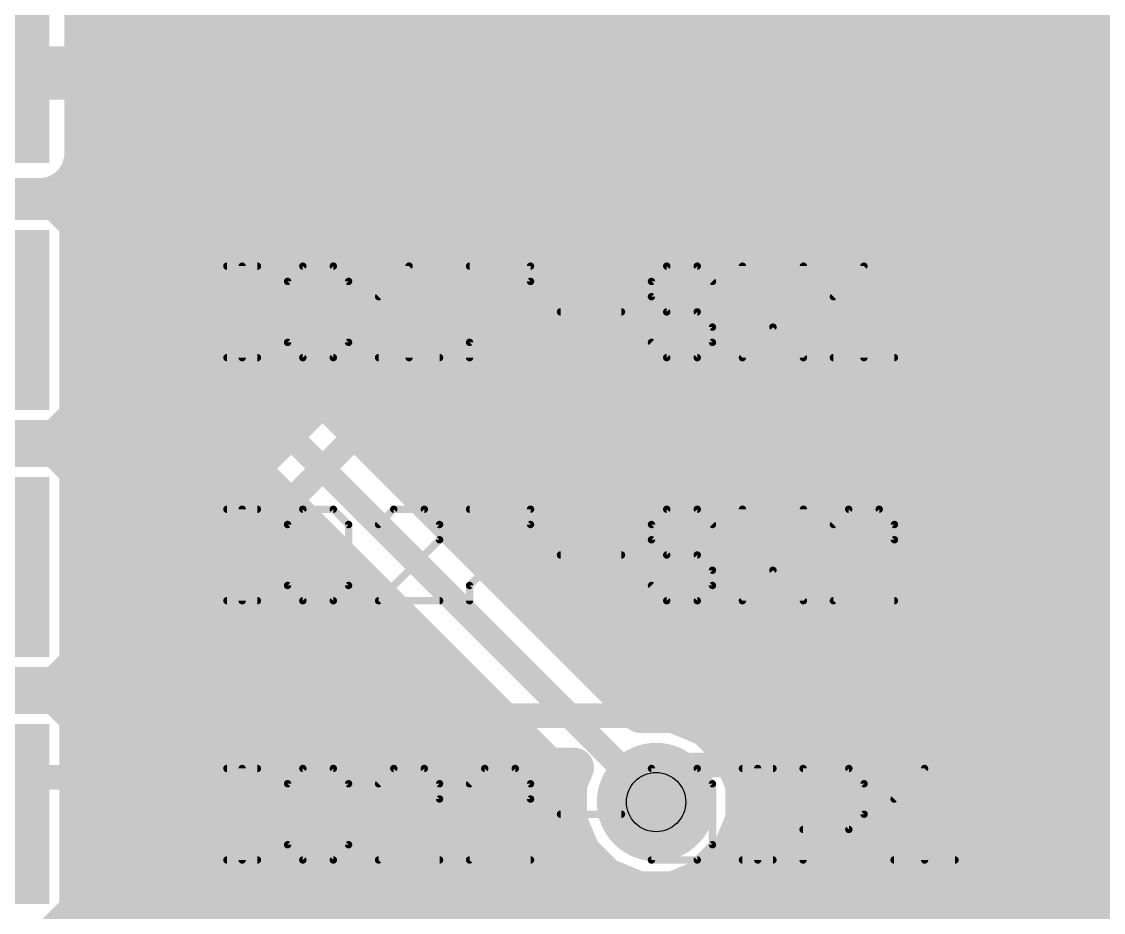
# Model space of a CAD drawing. Extents: x 0 to 10.8, y 0 to 6.1.
# Drawn here: x 4.4181 to 4.8561, y 2.6354 to 2.996 of the extents above; entities that cross this region are included whole.
import ezdxf

# ---------------------------------------------------------------- set-up
doc = ezdxf.new("R2010")
doc.units = 0
for name, color, linetype in [('1', 22, 'CONTINUOUS'), ('116', 253, 'CONTINUOUS'), ('16', 175, 'CONTINUOUS'), ('17', 82, 'CONTINUOUS'), ('18', 82, 'CONTINUOUS'), ('25', 253, 'CONTINUOUS'), ('29', 253, 'CONTINUOUS'), ('30', 253, 'CONTINUOUS'), ('44', 253, 'CONTINUOUS')]:
    doc.layers.add(name, color=color, linetype=linetype)

# ---------------------------------------------------------------- blocks, each defined once
blk = doc.blocks.new('SQUAREP')
blk.add_solid([(-0.5, -0.5), (0.5, -0.5), (-0.5, 0.5), (0.5, 0.5)])
blk = doc.blocks.new('ROUNDV')
at = {"const_width": 0.5}
blk.add_lwpolyline([(0, -0.25, 1), (0, 0.25, 1), (0, -0.25)], format="xyb", dxfattribs=at)

msp = doc.modelspace()

# ---------------------------------------------------------------- linework, layer by layer
at = {"layer": '1'}
for points, const_width in [([(4.44339, 2.978024), (4.44339, 3.010047)], 0.016), ([(4.44339, 2.992), (5.229, 2.992)], 0.016), ([(4.395764, 2.978024), (4.44339, 2.978024)], 0.016), ([(4.395764, 2.976), (5.229, 2.976)], 0.016), ([(4.44339, 2.972362), (4.395764, 2.972362)], 0.016), ([(4.44339, 2.941303), (4.44339, 2.972362)], 0.016), ([(4.44339, 2.96), (5.229, 2.96)], 0.016), ([(4.44339, 2.944), (5.229, 2.944)], 0.016), ([(4.450996, 2.933697), (4.44339, 2.941303)], 0.016), ([(4.668693, 2.715996), (4.450996, 2.933697)], 0.016), ([(4.456693, 2.928), (5.229, 2.928)], 0.016), ([(4.43, 2.925), (4.355, 2.925)], 0.01), ([(4.675, 2.68), (4.43, 2.925)], 0.01), ([(4.472693, 2.912), (5.229, 2.912)], 0.016), ([(4.488693, 2.896), (5.229, 2.896)], 0.016), ([(4.44139, 2.836087), (4.44139, 2.883913)], 0.016), ([(4.44139, 2.883913), (4.639, 2.686303)], 0.016), ([(4.44139, 2.88), (4.445303, 2.88)], 0.016), ([(4.504693, 2.88), (5.229, 2.88)], 0.016), ([(4.44139, 2.864), (4.461303, 2.864)], 0.016), ([(4.520693, 2.864), (5.229, 2.864)], 0.016), ([(4.44139, 2.848), (4.477303, 2.848)], 0.016), ([(4.536693, 2.848), (5.229, 2.848)], 0.016), ([(4.43202, 2.826717), (4.44139, 2.836087)], 0.016), ([(4.437303, 2.832), (4.493303, 2.832)], 0.016), ([(4.552693, 2.832), (5.229, 2.832)], 0.016), ([(4.353803, 2.826717), (4.43202, 2.826717)], 0.016), ([(4.43202, 2.823673), (4.353803, 2.823673)], 0.016), ([(4.44139, 2.814303), (4.43202, 2.823673)], 0.016), ([(4.439693, 2.816), (4.509303, 2.816)], 0.016), ([(4.44139, 2.736087), (4.44139, 2.814303)], 0.016), ([(4.568693, 2.816), (5.229, 2.816)], 0.016), ([(4.44139, 2.8), (4.525303, 2.8)], 0.016), ([(4.584693, 2.8), (5.229, 2.8)], 0.016), ([(4.44139, 2.784), (4.541303, 2.784)], 0.016), ([(4.600693, 2.784), (5.229, 2.784)], 0.016), ([(4.44139, 2.768), (4.557303, 2.768)], 0.016), ([(4.616693, 2.768), (5.229, 2.768)], 0.016), ([(4.44139, 2.752), (4.573303, 2.752)], 0.016), ([(4.632693, 2.752), (5.229, 2.752)], 0.016), ([(4.43202, 2.726717), (4.44139, 2.736087)], 0.016), ([(4.441303, 2.736), (4.589303, 2.736)], 0.016), ([(4.648693, 2.736), (5.229, 2.736)], 0.016), ([(4.353803, 2.726717), (4.43202, 2.726717)], 0.016), ([(4.43202, 2.723673), (4.353803, 2.723673)], 0.016), ([(4.44139, 2.714303), (4.43202, 2.723673)], 0.016), ([(4.435693, 2.72), (4.605303, 2.72)], 0.016), ([(4.664693, 2.72), (5.229, 2.72)], 0.016), ([(4.682161, 2.715996), (4.668693, 2.715996)], 0.016), ([(4.69539, 2.710516), (4.682161, 2.715996)], 0.016), ([(4.44139, 2.636087), (4.44139, 2.714303)], 0.016), ([(4.705516, 2.70039), (4.69539, 2.710516)], 0.016), ([(4.44139, 2.704), (4.621303, 2.704)], 0.016), ([(4.701906, 2.704), (5.214303, 2.704)], 0.016), ([(4.710996, 2.687161), (4.705516, 2.70039)], 0.016), ([(4.44139, 2.688), (4.637303, 2.688)], 0.016), ([(4.639, 2.686303), (4.639, 2.672835)], 0.016), ([(4.71065, 2.688), (5.198303, 2.688)], 0.016), ([(4.710996, 2.672835), (4.710996, 2.687161)], 0.016), ([(4.639, 2.672835), (4.64448, 2.659606)], 0.016), ([(4.705516, 2.659606), (4.710996, 2.672835)], 0.016), ([(4.44139, 2.672), (4.639343, 2.672)], 0.016), ([(4.71065, 2.672), (5.182303, 2.672)], 0.016), ([(4.64448, 2.659606), (4.654606, 2.64948)], 0.016), ([(4.69539, 2.64948), (4.705516, 2.659606)], 0.016), ([(4.44139, 2.656), (4.648087, 2.656)], 0.016), ([(4.701909, 2.656), (5.166303, 2.656)], 0.016), ([(4.654606, 2.64948), (4.667835, 2.644)], 0.016), ([(4.682161, 2.644), (4.69539, 2.64948)], 0.016), ([(4.667835, 2.644), (4.682161, 2.644)], 0.016), ([(4.44139, 2.64), (5.150303, 2.64)], 0.016), ([(4.43202, 2.626717), (4.44139, 2.636087)], 0.016)]:
    msp.add_lwpolyline(points, dxfattribs=dict(at, const_width=const_width))
for points, const_width in [([(4.44339, 2.996, 1), (4.44339, 2.988)], 0.008), ([(4.44339, 2.974024, 1), (4.44339, 2.982024)], 0.008), ([(4.43939, 2.978024, 1), (4.44739, 2.978024)], 0.008), ([(4.44739, 2.972362, 1), (4.43939, 2.972362)], 0.008), ([(4.44339, 2.968362, 1), (4.44339, 2.976362)], 0.008), ([(4.44339, 2.964, 1), (4.44339, 2.956)], 0.008), ([(4.44339, 2.948, 1), (4.44339, 2.94)], 0.008), ([(4.446218, 2.944132, 1), (4.440561, 2.938475)], 0.008), ([(4.43939, 2.941303, 1), (4.44739, 2.941303)], 0.008), ([(4.453825, 2.936525, 1), (4.448168, 2.930868)], 0.008), ([(4.448168, 2.930868, 1), (4.453824, 2.936525)], 0.008), ([(4.456693, 2.932, 1), (4.456693, 2.924)], 0.008), ([(4.431768, 2.926768, 1), (4.428232, 2.923232)], 0.005), ([(4.43, 2.9225, 1), (4.43, 2.9275)], 0.005), ([(4.472693, 2.916, 1), (4.472693, 2.908)], 0.008), ([(4.488693, 2.9, 1), (4.488693, 2.892)], 0.008), ([(4.444218, 2.886742, 1), (4.438561, 2.881085)], 0.008), ([(4.44539, 2.883913, 1), (4.43739, 2.883913)], 0.008), ([(4.44139, 2.884, 1), (4.44139, 2.876)], 0.008), ([(4.445303, 2.876, 1), (4.445303, 2.884)], 0.008), ([(4.504693, 2.884, 1), (4.504693, 2.876)], 0.008), ([(4.44139, 2.868, 1), (4.44139, 2.86)], 0.008), ([(4.461303, 2.86, 1), (4.461303, 2.868)], 0.008), ([(4.520693, 2.868, 1), (4.520693, 2.86)], 0.008), ([(4.44139, 2.852, 1), (4.44139, 2.844)], 0.008), ([(4.477303, 2.844, 1), (4.477303, 2.852)], 0.008), ([(4.536693, 2.852, 1), (4.536693, 2.844)], 0.008), ([(4.444218, 2.833258, 1), (4.438561, 2.838915)], 0.008), ([(4.437303, 2.836, 1), (4.437303, 2.828)], 0.008), ([(4.43739, 2.836087, 1), (4.44539, 2.836087)], 0.008), ([(4.493303, 2.828, 1), (4.493303, 2.836)], 0.008), ([(4.552693, 2.836, 1), (4.552693, 2.828)], 0.008), ([(4.429191, 2.829545, 1), (4.434848, 2.823888)], 0.008), ([(4.43202, 2.822717, 1), (4.43202, 2.830717)], 0.008), ([(4.434848, 2.826502, 1), (4.429191, 2.820845)], 0.008), ([(4.43202, 2.819673, 1), (4.43202, 2.827673)], 0.008), ([(4.439693, 2.82, 1), (4.439693, 2.812)], 0.008), ([(4.44539, 2.814303, 1), (4.43739, 2.814303)], 0.008), ([(4.438561, 2.811475, 1), (4.444218, 2.817132)], 0.008), ([(4.509303, 2.812, 1), (4.509303, 2.82)], 0.008), ([(4.568693, 2.82, 1), (4.568693, 2.812)], 0.008), ([(4.44139, 2.804, 1), (4.44139, 2.796)], 0.008), ([(4.525303, 2.796, 1), (4.525303, 2.804)], 0.008), ([(4.584693, 2.804, 1), (4.584693, 2.796)], 0.008), ([(4.44139, 2.788, 1), (4.44139, 2.78)], 0.008), ([(4.541303, 2.78, 1), (4.541303, 2.788)], 0.008), ([(4.600693, 2.788, 1), (4.600693, 2.78)], 0.008), ([(4.44139, 2.772, 1), (4.44139, 2.764)], 0.008), ([(4.557303, 2.764, 1), (4.557303, 2.772)], 0.008), ([(4.616693, 2.772, 1), (4.616693, 2.764)], 0.008), ([(4.44139, 2.756, 1), (4.44139, 2.748)], 0.008), ([(4.573303, 2.748, 1), (4.573303, 2.756)], 0.008), ([(4.632693, 2.756, 1), (4.632693, 2.748)], 0.008), ([(4.441303, 2.74, 1), (4.441303, 2.732)], 0.008), ([(4.444218, 2.733258, 1), (4.438561, 2.738915)], 0.008), ([(4.589303, 2.732, 1), (4.589303, 2.74)], 0.008), ([(4.648693, 2.74, 1), (4.648693, 2.732)], 0.008), ([(4.43739, 2.736087, 1), (4.44539, 2.736087)], 0.008), ([(4.429191, 2.729545, 1), (4.434848, 2.723888)], 0.008), ([(4.43202, 2.722717, 1), (4.43202, 2.730717)], 0.008), ([(4.434848, 2.726502, 1), (4.429191, 2.720845)], 0.008), ([(4.43202, 2.719673, 1), (4.43202, 2.727673)], 0.008), ([(4.435693, 2.724, 1), (4.435693, 2.716)], 0.008), ([(4.605303, 2.716, 1), (4.605303, 2.724)], 0.008), ([(4.664693, 2.724, 1), (4.664693, 2.716)], 0.008), ([(4.668693, 2.719996, 1), (4.668693, 2.711996)], 0.008), ([(4.683692, 2.719691, 1), (4.68063, 2.712301)], 0.008), ([(4.682161, 2.711996, 1), (4.682161, 2.719996)], 0.008), ([(4.44539, 2.714303, 1), (4.43739, 2.714303)], 0.008), ([(4.438561, 2.711475, 1), (4.444218, 2.717132)], 0.008), ([(4.665864, 2.713168, 1), (4.671521, 2.718824)], 0.008), ([(4.698218, 2.713344, 1), (4.692561, 2.707687)], 0.008), ([(4.693859, 2.70682, 1), (4.696921, 2.714211)], 0.008), ([(4.44139, 2.708, 1), (4.44139, 2.7)], 0.008), ([(4.621303, 2.7, 1), (4.621303, 2.708)], 0.008), ([(4.701906, 2.708, 1), (4.701906, 2.7)], 0.008), ([(4.709211, 2.701921, 1), (4.70182, 2.698859)], 0.008), ([(4.702687, 2.697561, 1), (4.708344, 2.703218)], 0.008), ([(4.44139, 2.692, 1), (4.44139, 2.684)], 0.008), ([(4.643, 2.686303, 1), (4.635, 2.686303)], 0.008), ([(4.637303, 2.684, 1), (4.637303, 2.692)], 0.008), ([(4.71065, 2.692, 1), (4.71065, 2.684)], 0.008), ([(4.714996, 2.687161, 1), (4.706996, 2.687161)], 0.008), ([(4.636172, 2.683475, 1), (4.641828, 2.689132)], 0.008), ([(4.707301, 2.68563, 1), (4.714691, 2.688692)], 0.008), ([(4.642695, 2.674366, 1), (4.635305, 2.671304)], 0.008), ([(4.673232, 2.678232, 1), (4.676768, 2.681768)], 0.005), ([(4.714691, 2.671304, 1), (4.707301, 2.674366)], 0.008), ([(4.44139, 2.676, 1), (4.44139, 2.668)], 0.008), ([(4.635, 2.672835, 1), (4.643, 2.672835)], 0.008), ([(4.639343, 2.668, 1), (4.639343, 2.676)], 0.008), ([(4.71065, 2.676, 1), (4.71065, 2.668)], 0.008), ([(4.706996, 2.672835, 1), (4.714996, 2.672835)], 0.008), ([(4.647309, 2.662435, 1), (4.641652, 2.656778)], 0.008), ([(4.708344, 2.656778, 1), (4.702687, 2.662435)], 0.008), ([(4.44139, 2.66, 1), (4.44139, 2.652)], 0.008), ([(4.640785, 2.658075, 1), (4.648176, 2.661137)], 0.008), ([(4.648087, 2.652, 1), (4.648087, 2.66)], 0.008), ([(4.701909, 2.66, 1), (4.701909, 2.652)], 0.008), ([(4.70182, 2.661137, 1), (4.709211, 2.658075)], 0.008), ([(4.656137, 2.653176, 1), (4.653075, 2.645785)], 0.008), ([(4.651778, 2.646652, 1), (4.657435, 2.652309)], 0.008), ([(4.692561, 2.652309, 1), (4.698218, 2.646652)], 0.008), ([(4.696921, 2.645785, 1), (4.693859, 2.653176)], 0.008), ([(4.667835, 2.648, 1), (4.667835, 2.64)], 0.008), ([(4.666304, 2.640305, 1), (4.669366, 2.647695)], 0.008), ([(4.68063, 2.647695, 1), (4.683692, 2.640305)], 0.008), ([(4.682161, 2.64, 1), (4.682161, 2.648)], 0.008), ([(4.44139, 2.644, 1), (4.44139, 2.636)], 0.008), ([(4.444218, 2.633258, 1), (4.438561, 2.638915)], 0.008), ([(4.43739, 2.636087, 1), (4.44539, 2.636087)], 0.008)]:
    msp.add_lwpolyline(points, format="xyb", dxfattribs=dict(at, const_width=const_width))
at = {"layer": '116', "const_width": 0.008071}
msp.add_lwpolyline([(4.675, 2.670079, 1), (4.675, 2.689921, 1), (4.675, 2.670079)], format="xyb", dxfattribs=at)
at = {"layer": '16'}
for points, const_width in [([(4.44339, 2.978024), (4.44339, 2.984)], 0.016), ([(4.44339, 2.984), (4.458697, 2.984)], 0.016), ([(4.679307, 2.984), (4.456299, 2.760996)], 0.016), ([(4.458697, 2.984), (4.679307, 2.984)], 0.016), ([(4.71, 2.985), (4.465, 2.74)], 0.01), ([(5.145, 2.985), (4.71, 2.985)], 0.01), ([(4.395764, 2.978024), (4.44339, 2.978024)], 0.016), ([(4.395764, 2.976), (4.671307, 2.976)], 0.016), ([(4.44339, 2.972362), (4.395764, 2.972362)], 0.016), ([(4.44339, 2.940343), (4.44339, 2.972362)], 0.016), ([(4.44339, 2.96), (4.655307, 2.96)], 0.016), ([(4.44339, 2.944), (4.639307, 2.944)], 0.016), ([(4.442161, 2.935768), (4.44339, 2.940343)], 0.016), ([(4.439795, 2.931661), (4.442161, 2.935768)], 0.016), ([(4.436445, 2.928311), (4.439795, 2.931661)], 0.016), ([(4.432339, 2.925945), (4.436445, 2.928311)], 0.016), ([(4.435902, 2.928), (4.623307, 2.928)], 0.016), ([(4.43202, 2.923673), (4.36102, 2.923673)], 0.016), ([(4.39574, 2.924717), (4.427764, 2.924717)], 0.016), ([(4.427764, 2.924717), (4.432339, 2.925945)], 0.016), ([(4.44139, 2.914303), (4.43202, 2.923673)], 0.016), ([(4.44139, 2.836087), (4.44139, 2.914303)], 0.016), ([(4.44139, 2.912), (4.607307, 2.912)], 0.016), ([(4.44139, 2.896), (4.591307, 2.896)], 0.016), ([(4.44139, 2.88), (4.575307, 2.88)], 0.016), ([(4.44139, 2.864), (4.559307, 2.864)], 0.016), ([(4.44139, 2.848), (4.543307, 2.848)], 0.016), ([(4.43202, 2.826717), (4.44139, 2.836087)], 0.016), ([(4.437303, 2.832), (4.527307, 2.832)], 0.016), ([(4.353803, 2.826717), (4.43202, 2.826717)], 0.016), ([(4.43202, 2.823673), (4.353803, 2.823673)], 0.016), ([(4.44139, 2.814303), (4.43202, 2.823673)], 0.016), ([(4.439693, 2.816), (4.511307, 2.816)], 0.016), ([(4.44139, 2.736087), (4.44139, 2.814303)], 0.016), ([(4.44139, 2.8), (4.495307, 2.8)], 0.016), ([(4.44139, 2.784), (4.479307, 2.784)], 0.016), ([(4.44139, 2.768), (4.463307, 2.768)], 0.016), ([(4.456299, 2.760996), (4.444, 2.748697)], 0.016), ([(4.44139, 2.752), (4.447303, 2.752)], 0.016), ([(4.444, 2.748697), (4.444, 2.710996)], 0.016), ([(4.43202, 2.726717), (4.44139, 2.736087)], 0.016), ([(4.441303, 2.736), (4.444, 2.736)], 0.016), ([(4.465, 2.74), (4.465, 2.69)], 0.01), ([(4.361413, 2.726717), (4.43202, 2.726717)], 0.016), ([(4.43202, 2.723673), (4.358366, 2.723673)], 0.016), ([(4.44139, 2.714303), (4.43202, 2.723673)], 0.016), ([(4.435693, 2.72), (4.444, 2.72)], 0.016), ([(4.52, 2.715), (4.43, 2.625)], 0.01), ([(4.44139, 2.710996), (4.44139, 2.714303)], 0.016), ([(7.435, 2.715), (4.52, 2.715)], 0.01), ([(4.444, 2.710996), (4.44139, 2.710996)], 0.016), ([(4.450996, 2.616299), (4.528697, 2.694)], 0.016), ([(4.528697, 2.694), (4.641835, 2.694)], 0.016), ([(4.641835, 2.694), (4.639, 2.687161)], 0.016), ([(4.69, 2.695), (4.675, 2.68)], 0.01), ([(7.425, 2.695), (4.69, 2.695)], 0.01), ([(4.465, 2.69), (4.405, 2.69)], 0.01), ([(4.522697, 2.688), (4.63935, 2.688)], 0.016), ([(4.639, 2.687161), (4.639, 2.672835)], 0.016), ([(4.639, 2.672835), (4.64448, 2.659606)], 0.016), ([(4.705516, 2.659606), (4.710996, 2.672835)], 0.016), ([(4.710996, 2.672835), (4.710996, 2.674)], 0.016), ([(4.710996, 2.674), (7.416299, 2.674)], 0.016), ([(4.506697, 2.672), (4.639343, 2.672)], 0.016), ([(4.71065, 2.672), (7.418299, 2.672)], 0.016), ([(4.64448, 2.659606), (4.654606, 2.64948)], 0.016), ([(4.69539, 2.64948), (4.705516, 2.659606)], 0.016), ([(4.490697, 2.656), (4.648087, 2.656)], 0.016), ([(4.701909, 2.656), (7.434299, 2.656)], 0.016), ([(4.654606, 2.64948), (4.667835, 2.644)], 0.016), ([(4.682161, 2.644), (4.69539, 2.64948)], 0.016), ([(4.667835, 2.644), (4.682161, 2.644)], 0.016), ([(4.474697, 2.64), (7.450299, 2.64)], 0.016)]:
    msp.add_lwpolyline(points, dxfattribs=dict(at, const_width=const_width))
for points, const_width in [([(4.44739, 2.984, 1), (4.43939, 2.984)], 0.008), ([(4.44339, 2.988, 1), (4.44339, 2.98)], 0.008), ([(4.458697, 2.988, 1), (4.458697, 2.98)], 0.008), ([(4.458697, 2.98, 1), (4.458697, 2.988)], 0.008), ([(4.682135, 2.981172, 1), (4.676479, 2.986828)], 0.008), ([(4.679307, 2.98, 1), (4.679307, 2.988)], 0.008), ([(4.71, 2.9875, 1), (4.71, 2.9825)], 0.005), ([(4.711768, 2.983232, 1), (4.708232, 2.986768)], 0.005), ([(4.44339, 2.974024, 1), (4.44339, 2.982024)], 0.008), ([(4.671307, 2.972, 1), (4.671307, 2.98)], 0.008), ([(4.43939, 2.978024, 1), (4.44739, 2.978024)], 0.008), ([(4.44739, 2.972362, 1), (4.43939, 2.972362)], 0.008), ([(4.44339, 2.968362, 1), (4.44339, 2.976362)], 0.008), ([(4.44339, 2.964, 1), (4.44339, 2.956)], 0.008), ([(4.655307, 2.956, 1), (4.655307, 2.964)], 0.008), ([(4.44339, 2.948, 1), (4.44339, 2.94)], 0.008), ([(4.639307, 2.94, 1), (4.639307, 2.948)], 0.008), ([(4.447253, 2.939305, 1), (4.439527, 2.94138)], 0.008), ([(4.445627, 2.933771, 1), (4.438696, 2.937765)], 0.008), ([(4.43939, 2.940343, 1), (4.44739, 2.940343)], 0.008), ([(4.442624, 2.928833, 1), (4.436967, 2.93449)], 0.008), ([(4.438298, 2.936805, 1), (4.446025, 2.93473)], 0.008), ([(4.435902, 2.932, 1), (4.435902, 2.924)], 0.008), ([(4.433616, 2.931139, 1), (4.439273, 2.925483)], 0.008), ([(4.438442, 2.924845, 1), (4.434448, 2.931777)], 0.008), ([(4.436329, 2.933658, 1), (4.443261, 2.929664)], 0.008), ([(4.623307, 2.924, 1), (4.623307, 2.932)], 0.008), ([(4.426727, 2.92858, 1), (4.428801, 2.920853)], 0.008), ([(4.427764, 2.920717, 1), (4.427764, 2.928717)], 0.008), ([(4.434848, 2.926502, 1), (4.429191, 2.920845)], 0.008), ([(4.430342, 2.929411, 1), (4.434336, 2.922479)], 0.008), ([(4.433376, 2.922082, 1), (4.431301, 2.929808)], 0.008), ([(4.43202, 2.919673, 1), (4.43202, 2.927673)], 0.008), ([(4.44539, 2.914303, 1), (4.43739, 2.914303)], 0.008), ([(4.438561, 2.911475, 1), (4.444218, 2.917132)], 0.008), ([(4.44139, 2.916, 1), (4.44139, 2.908)], 0.008), ([(4.607307, 2.908, 1), (4.607307, 2.916)], 0.008), ([(4.44139, 2.9, 1), (4.44139, 2.892)], 0.008), ([(4.591307, 2.892, 1), (4.591307, 2.9)], 0.008), ([(4.44139, 2.884, 1), (4.44139, 2.876)], 0.008), ([(4.575307, 2.876, 1), (4.575307, 2.884)], 0.008), ([(4.44139, 2.868, 1), (4.44139, 2.86)], 0.008), ([(4.559307, 2.86, 1), (4.559307, 2.868)], 0.008), ([(4.44139, 2.852, 1), (4.44139, 2.844)], 0.008), ([(4.543307, 2.844, 1), (4.543307, 2.852)], 0.008), ([(4.444218, 2.833258, 1), (4.438561, 2.838915)], 0.008), ([(4.437303, 2.836, 1), (4.437303, 2.828)], 0.008), ([(4.43739, 2.836087, 1), (4.44539, 2.836087)], 0.008), ([(4.527307, 2.828, 1), (4.527307, 2.836)], 0.008), ([(4.429191, 2.829545, 1), (4.434848, 2.823888)], 0.008), ([(4.43202, 2.822717, 1), (4.43202, 2.830717)], 0.008), ([(4.434848, 2.826502, 1), (4.429191, 2.820845)], 0.008), ([(4.43202, 2.819673, 1), (4.43202, 2.827673)], 0.008), ([(4.439693, 2.82, 1), (4.439693, 2.812)], 0.008), ([(4.44539, 2.814303, 1), (4.43739, 2.814303)], 0.008), ([(4.438561, 2.811475, 1), (4.444218, 2.817132)], 0.008), ([(4.511307, 2.812, 1), (4.511307, 2.82)], 0.008), ([(4.44139, 2.804, 1), (4.44139, 2.796)], 0.008), ([(4.495307, 2.796, 1), (4.495307, 2.804)], 0.008), ([(4.44139, 2.788, 1), (4.44139, 2.78)], 0.008), ([(4.479307, 2.78, 1), (4.479307, 2.788)], 0.008), ([(4.44139, 2.772, 1), (4.44139, 2.764)], 0.008), ([(4.463307, 2.764, 1), (4.463307, 2.772)], 0.008), ([(4.453471, 2.763825, 1), (4.459128, 2.758168)], 0.008), ([(4.459128, 2.758168, 1), (4.453471, 2.763824)], 0.008), ([(4.44139, 2.756, 1), (4.44139, 2.748)], 0.008), ([(4.447303, 2.748, 1), (4.447303, 2.756)], 0.008), ([(4.448, 2.748697, 1), (4.44, 2.748697)], 0.008), ([(4.441172, 2.751525, 1), (4.446828, 2.745868)], 0.008), ([(4.441303, 2.74, 1), (4.441303, 2.732)], 0.008), ([(4.444218, 2.733258, 1), (4.438561, 2.738915)], 0.008), ([(4.444, 2.732, 1), (4.444, 2.74)], 0.008), ([(4.4675, 2.74, 1), (4.4625, 2.74)], 0.005), ([(4.463232, 2.741768, 1), (4.466768, 2.738232)], 0.005), ([(4.43739, 2.736087, 1), (4.44539, 2.736087)], 0.008), ([(4.429191, 2.729545, 1), (4.434848, 2.723888)], 0.008), ([(4.43202, 2.722717, 1), (4.43202, 2.730717)], 0.008), ([(4.434848, 2.726502, 1), (4.429191, 2.720845)], 0.008), ([(4.43202, 2.719673, 1), (4.43202, 2.727673)], 0.008), ([(4.435693, 2.724, 1), (4.435693, 2.716)], 0.008), ([(4.444, 2.716, 1), (4.444, 2.724)], 0.008), ([(4.44539, 2.714303, 1), (4.43739, 2.714303)], 0.008), ([(4.438561, 2.711475, 1), (4.444218, 2.717132)], 0.008), ([(4.52, 2.7175, 1), (4.52, 2.7125)], 0.005), ([(4.521768, 2.713232, 1), (4.518232, 2.716768)], 0.005), ([(4.44139, 2.714996, 1), (4.44139, 2.706996)], 0.008), ([(4.444, 2.706996, 1), (4.444, 2.714996)], 0.008), ([(4.43739, 2.710996, 1), (4.44539, 2.710996)], 0.008), ([(4.44, 2.710996, 1), (4.448, 2.710996)], 0.008), ([(4.528697, 2.698, 1), (4.528697, 2.69)], 0.008), ([(4.531525, 2.691172, 1), (4.525868, 2.696828)], 0.008), ([(4.64553, 2.692468, 1), (4.63814, 2.695532)], 0.008), ([(4.641835, 2.69, 1), (4.641835, 2.698)], 0.008), ([(4.69, 2.6975, 1), (4.69, 2.6925)], 0.005), ([(4.691768, 2.693232, 1), (4.688232, 2.696768)], 0.005), ([(4.465, 2.6875, 1), (4.465, 2.6925)], 0.005), ([(4.522697, 2.692, 1), (4.522697, 2.684)], 0.008), ([(4.643, 2.687161, 1), (4.635, 2.687161)], 0.008), ([(4.63935, 2.684, 1), (4.63935, 2.692)], 0.008), ([(4.4625, 2.69, 1), (4.4675, 2.69)], 0.005), ([(4.635305, 2.688693, 1), (4.642695, 2.68563)], 0.008), ([(4.642695, 2.674366, 1), (4.635305, 2.671304)], 0.008), ([(4.673232, 2.681768, 1), (4.676768, 2.678232)], 0.005), ([(4.714996, 2.674, 1), (4.706996, 2.674)], 0.008), ([(4.710996, 2.678, 1), (4.710996, 2.67)], 0.008), ([(4.714691, 2.671304, 1), (4.707301, 2.674366)], 0.008), ([(4.506697, 2.676, 1), (4.506697, 2.668)], 0.008), ([(4.635, 2.672835, 1), (4.643, 2.672835)], 0.008), ([(4.639343, 2.668, 1), (4.639343, 2.676)], 0.008), ([(4.71065, 2.676, 1), (4.71065, 2.668)], 0.008), ([(4.706996, 2.672835, 1), (4.714996, 2.672835)], 0.008), ([(4.647309, 2.662435, 1), (4.641652, 2.656778)], 0.008), ([(4.708344, 2.656778, 1), (4.702687, 2.662435)], 0.008), ([(4.490697, 2.66, 1), (4.490697, 2.652)], 0.008), ([(4.640785, 2.658075, 1), (4.648176, 2.661137)], 0.008), ([(4.648087, 2.652, 1), (4.648087, 2.66)], 0.008), ([(4.701909, 2.66, 1), (4.701909, 2.652)], 0.008), ([(4.70182, 2.661137, 1), (4.709211, 2.658075)], 0.008), ([(4.656137, 2.653176, 1), (4.653075, 2.645785)], 0.008), ([(4.651778, 2.646652, 1), (4.657435, 2.652309)], 0.008), ([(4.692561, 2.652309, 1), (4.698218, 2.646652)], 0.008), ([(4.696921, 2.645785, 1), (4.693859, 2.653176)], 0.008), ([(4.667835, 2.648, 1), (4.667835, 2.64)], 0.008), ([(4.666304, 2.640305, 1), (4.669366, 2.647695)], 0.008), ([(4.68063, 2.647695, 1), (4.683692, 2.640305)], 0.008), ([(4.682161, 2.64, 1), (4.682161, 2.648)], 0.008), ([(4.474697, 2.644, 1), (4.474697, 2.636)], 0.008)]:
    msp.add_lwpolyline(points, format="xyb", dxfattribs=dict(at, const_width=const_width))
at = {"layer": '25', "const_width": 0.003}
for points in [[(4.501268, 2.896996), (4.51361, 2.896996)], [(4.507437, 2.859965), (4.507437, 2.896996)], [(4.531988, 2.896996), (4.525819, 2.890823)], [(4.544335, 2.896996), (4.531988, 2.896996)], [(4.550504, 2.890823), (4.544335, 2.896996)], [(4.56265, 2.88465), (4.574992, 2.896996)], [(4.574992, 2.896996), (4.574992, 2.859965)], [(4.59948, 2.896996), (4.624165, 2.896996)], [(4.624165, 2.896996), (4.624165, 2.890823)], [(4.679311, 2.896996), (4.673142, 2.890823)], [(4.691657, 2.896996), (4.679311, 2.896996)], [(4.697827, 2.890823), (4.691657, 2.896996)], [(4.709972, 2.896996), (4.709972, 2.859965)], [(4.734657, 2.859965), (4.734657, 2.896996)], [(4.746803, 2.88465), (4.759146, 2.896996)], [(4.759146, 2.896996), (4.759146, 2.859965)], [(4.525819, 2.890823), (4.525819, 2.866134)], [(4.550504, 2.866134), (4.550504, 2.890823)], [(4.624165, 2.890823), (4.59948, 2.866134)], [(4.673142, 2.890823), (4.673142, 2.88465)], [(4.673142, 2.88465), (4.679311, 2.87848)], [(4.636311, 2.87848), (4.660996, 2.87848)], [(4.679311, 2.87848), (4.691657, 2.87848)], [(4.691657, 2.87848), (4.697827, 2.872307)], [(4.697827, 2.872307), (4.697827, 2.866134)], [(4.709972, 2.859965), (4.722315, 2.872307)], [(4.722315, 2.872307), (4.734657, 2.859965)], [(4.525819, 2.866134), (4.531988, 2.859965)], [(4.544335, 2.859965), (4.550504, 2.866134)], [(4.59948, 2.866134), (4.59948, 2.859965)], [(4.679311, 2.859965), (4.673142, 2.866134)], [(4.697827, 2.866134), (4.691657, 2.859965)], [(4.501268, 2.859965), (4.51361, 2.859965)], [(4.531988, 2.859965), (4.544335, 2.859965)], [(4.56265, 2.859965), (4.587335, 2.859965)], [(4.691657, 2.859965), (4.679311, 2.859965)], [(4.746803, 2.859965), (4.771488, 2.859965)], [(4.501268, 2.798571), (4.51361, 2.798571)], [(4.507437, 2.761539), (4.507437, 2.798571)], [(4.531988, 2.798571), (4.525819, 2.792398)], [(4.544335, 2.798571), (4.531988, 2.798571)], [(4.550504, 2.792398), (4.544335, 2.798571)], [(4.568819, 2.798571), (4.56265, 2.792398)], [(4.581165, 2.798571), (4.568819, 2.798571)], [(4.587335, 2.792398), (4.581165, 2.798571)], [(4.59948, 2.798571), (4.624165, 2.798571)], [(4.624165, 2.798571), (4.624165, 2.792398)], [(4.679311, 2.798571), (4.673142, 2.792398)], [(4.691657, 2.798571), (4.679311, 2.798571)], [(4.697827, 2.792398), (4.691657, 2.798571)], [(4.709972, 2.798571), (4.709972, 2.761539)], [(4.734657, 2.761539), (4.734657, 2.798571)], [(4.752972, 2.798571), (4.746803, 2.792398)], [(4.765319, 2.798571), (4.752972, 2.798571)], [(4.771488, 2.792398), (4.765319, 2.798571)], [(4.525819, 2.792398), (4.525819, 2.767709)], [(4.550504, 2.767709), (4.550504, 2.792398)], [(4.587335, 2.786224), (4.587335, 2.792398)], [(4.624165, 2.792398), (4.59948, 2.767709)], [(4.673142, 2.792398), (4.673142, 2.786224)], [(4.771488, 2.786224), (4.771488, 2.792398)], [(4.56265, 2.761539), (4.587335, 2.786224)], [(4.673142, 2.786224), (4.679311, 2.780055)], [(4.746803, 2.761539), (4.771488, 2.786224)], [(4.636311, 2.780055), (4.660996, 2.780055)], [(4.679311, 2.780055), (4.691657, 2.780055)], [(4.691657, 2.780055), (4.697827, 2.773882)], [(4.697827, 2.773882), (4.697827, 2.767709)], [(4.709972, 2.761539), (4.722315, 2.773882)], [(4.722315, 2.773882), (4.734657, 2.761539)], [(4.525819, 2.767709), (4.531988, 2.761539)], [(4.544335, 2.761539), (4.550504, 2.767709)], [(4.59948, 2.767709), (4.59948, 2.761539)], [(4.679311, 2.761539), (4.673142, 2.767709)], [(4.697827, 2.767709), (4.691657, 2.761539)], [(4.501268, 2.761539), (4.51361, 2.761539)], [(4.531988, 2.761539), (4.544335, 2.761539)], [(4.587335, 2.761539), (4.56265, 2.761539)], [(4.691657, 2.761539), (4.679311, 2.761539)], [(4.771488, 2.761539), (4.746803, 2.761539)], [(4.501268, 2.69361), (4.51361, 2.69361)], [(4.507437, 2.656579), (4.507437, 2.69361)], [(4.531988, 2.69361), (4.525819, 2.687437)], [(4.544335, 2.69361), (4.531988, 2.69361)], [(4.550504, 2.687437), (4.544335, 2.69361)], [(4.568819, 2.69361), (4.56265, 2.687437)], [(4.581165, 2.69361), (4.568819, 2.69361)], [(4.587335, 2.687437), (4.581165, 2.69361)], [(4.60565, 2.69361), (4.59948, 2.687437)], [(4.617996, 2.69361), (4.60565, 2.69361)], [(4.624165, 2.687437), (4.617996, 2.69361)], [(4.673142, 2.69361), (4.673142, 2.656579)], [(4.691657, 2.69361), (4.673142, 2.69361)], [(4.697827, 2.687437), (4.691657, 2.69361)], [(4.709972, 2.69361), (4.722315, 2.69361)], [(4.716142, 2.656579), (4.716142, 2.69361)], [(4.734524, 2.656579), (4.734524, 2.69361)], [(4.734524, 2.69361), (4.753039, 2.69361)], [(4.753039, 2.69361), (4.759209, 2.687437)], [(4.771354, 2.681264), (4.783697, 2.69361)], [(4.783697, 2.69361), (4.783697, 2.656579)], [(4.525819, 2.687437), (4.525819, 2.662748)], [(4.550504, 2.662748), (4.550504, 2.687437)], [(4.587335, 2.681264), (4.587335, 2.687437)], [(4.624165, 2.681264), (4.624165, 2.687437)], [(4.697827, 2.662748), (4.697827, 2.687437)], [(4.759209, 2.687437), (4.759209, 2.675094)], [(4.56265, 2.656579), (4.587335, 2.681264)], [(4.59948, 2.656579), (4.624165, 2.681264)], [(4.636311, 2.675094), (4.660996, 2.675094)], [(4.759209, 2.675094), (4.753039, 2.668921)], [(4.753039, 2.668921), (4.734524, 2.668921)], [(4.525819, 2.662748), (4.531988, 2.656579)], [(4.544335, 2.656579), (4.550504, 2.662748)], [(4.691657, 2.656579), (4.697827, 2.662748)], [(4.501268, 2.656579), (4.51361, 2.656579)], [(4.531988, 2.656579), (4.544335, 2.656579)], [(4.587335, 2.656579), (4.56265, 2.656579)], [(4.624165, 2.656579), (4.59948, 2.656579)], [(4.673142, 2.656579), (4.691657, 2.656579)], [(4.709972, 2.656579), (4.722315, 2.656579)], [(4.771354, 2.656579), (4.796039, 2.656579)]]:
    msp.add_lwpolyline(points, dxfattribs=at)
at = {"layer": '25', "const_width": 0.0015}
for points in [[(4.501268, 2.897746, 1), (4.501268, 2.896246)], [(4.508187, 2.896996, 1), (4.506687, 2.896996)], [(4.51361, 2.896246, 1), (4.51361, 2.897746)], [(4.531988, 2.897746, 1), (4.531988, 2.896246)], [(4.532519, 2.896466, 1), (4.531458, 2.897526)], [(4.544865, 2.897526, 1), (4.543804, 2.896466)], [(4.544335, 2.896246, 1), (4.544335, 2.897746)], [(4.575742, 2.896996, 1), (4.574242, 2.896996)], [(4.575523, 2.896466, 1), (4.574462, 2.897526)], [(4.59948, 2.897746, 1), (4.59948, 2.896246)], [(4.624915, 2.896996, 1), (4.623415, 2.896996)], [(4.624165, 2.896246, 1), (4.624165, 2.897746)], [(4.679311, 2.897746, 1), (4.679311, 2.896246)], [(4.679842, 2.896466, 1), (4.678781, 2.897526)], [(4.692188, 2.897526, 1), (4.691127, 2.896466)], [(4.691657, 2.896246, 1), (4.691657, 2.897746)], [(4.710722, 2.896996, 1), (4.709222, 2.896996)], [(4.735407, 2.896996, 1), (4.733907, 2.896996)], [(4.759896, 2.896996, 1), (4.758396, 2.896996)], [(4.759676, 2.896466, 1), (4.758615, 2.897526)], [(4.526569, 2.890823, 1), (4.525069, 2.890823)], [(4.525288, 2.891353, 1), (4.526349, 2.890293)], [(4.551254, 2.890823, 1), (4.549754, 2.890823)], [(4.549973, 2.890293, 1), (4.551034, 2.891353)], [(4.623415, 2.890823, 1), (4.624915, 2.890823)], [(4.624696, 2.890293, 1), (4.623635, 2.891353)], [(4.673892, 2.890823, 1), (4.672392, 2.890823)], [(4.672611, 2.891353, 1), (4.673672, 2.890293)], [(4.697296, 2.890293, 1), (4.698357, 2.891353)], [(4.673672, 2.88518, 1), (4.672611, 2.884119)], [(4.562119, 2.88518, 1), (4.56318, 2.884119)], [(4.672392, 2.88465, 1), (4.673892, 2.88465)], [(4.746273, 2.88518, 1), (4.747334, 2.884119)], [(4.636311, 2.87923, 1), (4.636311, 2.87773)], [(4.660996, 2.87773, 1), (4.660996, 2.87923)], [(4.679311, 2.87923, 1), (4.679311, 2.87773)], [(4.678781, 2.87795, 1), (4.679841, 2.879011)], [(4.692188, 2.87901, 1), (4.691127, 2.87795)], [(4.691657, 2.87773, 1), (4.691657, 2.87923)], [(4.698577, 2.872307, 1), (4.697077, 2.872307)], [(4.697296, 2.871777, 1), (4.698357, 2.872837)], [(4.722845, 2.872837, 1), (4.721785, 2.871777)], [(4.722845, 2.871777, 1), (4.721785, 2.872837)], [(4.526349, 2.866664, 1), (4.525289, 2.865604)], [(4.525069, 2.866134, 1), (4.526569, 2.866134)], [(4.549754, 2.866134, 1), (4.551254, 2.866134)], [(4.551034, 2.865604, 1), (4.549974, 2.866664)], [(4.60023, 2.866134, 1), (4.59873, 2.866134)], [(4.59895, 2.866664, 1), (4.600011, 2.865604)], [(4.673672, 2.866664, 1), (4.672611, 2.865604)], [(4.697077, 2.866134, 1), (4.698577, 2.866134)], [(4.698357, 2.865604, 1), (4.697296, 2.866664)], [(4.501268, 2.860715, 1), (4.501268, 2.859215)], [(4.506687, 2.859965, 1), (4.508187, 2.859965)], [(4.51361, 2.859215, 1), (4.51361, 2.860715)], [(4.531988, 2.860715, 1), (4.531988, 2.859215)], [(4.531458, 2.859434, 1), (4.532519, 2.860495)], [(4.543804, 2.860495, 1), (4.544865, 2.859434)], [(4.544335, 2.859215, 1), (4.544335, 2.860715)], [(4.56265, 2.860715, 1), (4.56265, 2.859215)], [(4.574242, 2.859965, 1), (4.575742, 2.859965)], [(4.587335, 2.859215, 1), (4.587335, 2.860715)], [(4.59873, 2.859965, 1), (4.60023, 2.859965)], [(4.679311, 2.860715, 1), (4.679311, 2.859215)], [(4.678781, 2.859434, 1), (4.679841, 2.860495)], [(4.691127, 2.860495, 1), (4.692188, 2.859434)], [(4.691657, 2.859215, 1), (4.691657, 2.860715)], [(4.709442, 2.860495, 1), (4.710503, 2.859434)], [(4.709222, 2.859965, 1), (4.710722, 2.859965)], [(4.733907, 2.859965, 1), (4.735407, 2.859965)], [(4.734127, 2.859434, 1), (4.735188, 2.860495)], [(4.746803, 2.860715, 1), (4.746803, 2.859215)], [(4.758396, 2.859965, 1), (4.759896, 2.859965)], [(4.771488, 2.859215, 1), (4.771488, 2.860715)], [(4.501268, 2.799321, 1), (4.501268, 2.797821)], [(4.508187, 2.798571, 1), (4.506687, 2.798571)], [(4.51361, 2.797821, 1), (4.51361, 2.799321)], [(4.531988, 2.799321, 1), (4.531988, 2.797821)], [(4.532519, 2.798041, 1), (4.531458, 2.799101)], [(4.544865, 2.799101, 1), (4.543804, 2.798041)], [(4.544335, 2.797821, 1), (4.544335, 2.799321)], [(4.568819, 2.799321, 1), (4.568819, 2.797821)], [(4.569349, 2.798041, 1), (4.568288, 2.799101)], [(4.581696, 2.799101, 1), (4.580635, 2.798041)], [(4.581165, 2.797821, 1), (4.581165, 2.799321)], [(4.59948, 2.799321, 1), (4.59948, 2.797821)], [(4.624915, 2.798571, 1), (4.623415, 2.798571)], [(4.624165, 2.797821, 1), (4.624165, 2.799321)], [(4.679311, 2.799321, 1), (4.679311, 2.797821)], [(4.679842, 2.798041, 1), (4.678781, 2.799101)], [(4.692188, 2.799101, 1), (4.691127, 2.798041)], [(4.691657, 2.797821, 1), (4.691657, 2.799321)], [(4.710722, 2.798571, 1), (4.709222, 2.798571)], [(4.735407, 2.798571, 1), (4.733907, 2.798571)], [(4.752972, 2.799321, 1), (4.752972, 2.797821)], [(4.753503, 2.798041, 1), (4.752442, 2.799101)], [(4.765849, 2.799101, 1), (4.764788, 2.798041)], [(4.765319, 2.797821, 1), (4.765319, 2.799321)], [(4.525288, 2.792928, 1), (4.526349, 2.791867)], [(4.526569, 2.792398, 1), (4.525069, 2.792398)], [(4.551254, 2.792398, 1), (4.549754, 2.792398)], [(4.549973, 2.791867, 1), (4.551034, 2.792928)], [(4.562119, 2.792928, 1), (4.56318, 2.791867)], [(4.588085, 2.792398, 1), (4.586585, 2.792398)], [(4.586804, 2.791867, 1), (4.587865, 2.792928)], [(4.623415, 2.792398, 1), (4.624915, 2.792398)], [(4.624696, 2.791867, 1), (4.623635, 2.792928)], [(4.672611, 2.792928, 1), (4.673672, 2.791867)], [(4.673892, 2.792398, 1), (4.672392, 2.792398)], [(4.697296, 2.791867, 1), (4.698357, 2.792928)], [(4.746273, 2.792928, 1), (4.747334, 2.791867)], [(4.772238, 2.792398, 1), (4.770738, 2.792398)], [(4.770958, 2.791867, 1), (4.772019, 2.792928)], [(4.586585, 2.786224, 1), (4.588085, 2.786224)], [(4.587865, 2.785694, 1), (4.586804, 2.786755)], [(4.673672, 2.786755, 1), (4.672611, 2.785694)], [(4.672392, 2.786224, 1), (4.673892, 2.786224)], [(4.770738, 2.786224, 1), (4.772238, 2.786224)], [(4.772019, 2.785694, 1), (4.770958, 2.786755)], [(4.636311, 2.780805, 1), (4.636311, 2.779305)], [(4.660996, 2.779305, 1), (4.660996, 2.780805)], [(4.679311, 2.780805, 1), (4.679311, 2.779305)], [(4.678781, 2.779525, 1), (4.679841, 2.780585)], [(4.692188, 2.780585, 1), (4.691127, 2.779525)], [(4.691657, 2.779305, 1), (4.691657, 2.780805)], [(4.698577, 2.773882, 1), (4.697077, 2.773882)], [(4.697296, 2.773352, 1), (4.698357, 2.774412)], [(4.722845, 2.774412, 1), (4.721785, 2.773352)], [(4.722845, 2.773352, 1), (4.721785, 2.774412)], [(4.526349, 2.768239, 1), (4.525289, 2.767178)], [(4.525069, 2.767709, 1), (4.526569, 2.767709)], [(4.549754, 2.767709, 1), (4.551254, 2.767709)], [(4.551034, 2.767178, 1), (4.549974, 2.768239)], [(4.60023, 2.767709, 1), (4.59873, 2.767709)], [(4.59895, 2.768239, 1), (4.600011, 2.767178)], [(4.673672, 2.768239, 1), (4.672611, 2.767178)], [(4.697077, 2.767709, 1), (4.698577, 2.767709)], [(4.698357, 2.767178, 1), (4.697296, 2.768239)], [(4.501268, 2.762289, 1), (4.501268, 2.760789)], [(4.506687, 2.761539, 1), (4.508187, 2.761539)], [(4.51361, 2.760789, 1), (4.51361, 2.762289)], [(4.531988, 2.762289, 1), (4.531988, 2.760789)], [(4.531458, 2.761009, 1), (4.532519, 2.76207)], [(4.543804, 2.76207, 1), (4.544865, 2.761009)], [(4.544335, 2.760789, 1), (4.544335, 2.762289)], [(4.562119, 2.76207, 1), (4.56318, 2.761009)], [(4.56265, 2.762289, 1), (4.56265, 2.760789)], [(4.587335, 2.760789, 1), (4.587335, 2.762289)], [(4.59873, 2.761539, 1), (4.60023, 2.761539)], [(4.679311, 2.762289, 1), (4.679311, 2.760789)], [(4.678781, 2.761009, 1), (4.679841, 2.76207)], [(4.691127, 2.76207, 1), (4.692188, 2.761009)], [(4.691657, 2.760789, 1), (4.691657, 2.762289)], [(4.709442, 2.76207, 1), (4.710503, 2.761009)], [(4.709222, 2.761539, 1), (4.710722, 2.761539)], [(4.733907, 2.761539, 1), (4.735407, 2.761539)], [(4.734127, 2.761009, 1), (4.735188, 2.76207)], [(4.746803, 2.762289, 1), (4.746803, 2.760789)], [(4.746273, 2.76207, 1), (4.747333, 2.761009)], [(4.771488, 2.760789, 1), (4.771488, 2.762289)], [(4.501268, 2.69436, 1), (4.501268, 2.69286)], [(4.508187, 2.69361, 1), (4.506687, 2.69361)], [(4.51361, 2.69286, 1), (4.51361, 2.69436)], [(4.531988, 2.69436, 1), (4.531988, 2.69286)], [(4.532519, 2.69308, 1), (4.531458, 2.69414)], [(4.544865, 2.69414, 1), (4.543804, 2.69308)], [(4.544335, 2.69286, 1), (4.544335, 2.69436)], [(4.568819, 2.69436, 1), (4.568819, 2.69286)], [(4.569349, 2.69308, 1), (4.568288, 2.69414)], [(4.581696, 2.69414, 1), (4.580635, 2.69308)], [(4.581165, 2.69286, 1), (4.581165, 2.69436)], [(4.60565, 2.69436, 1), (4.60565, 2.69286)], [(4.60618, 2.69308, 1), (4.605119, 2.69414)], [(4.618527, 2.69414, 1), (4.617466, 2.69308)], [(4.617996, 2.69286, 1), (4.617996, 2.69436)], [(4.673892, 2.69361, 1), (4.672392, 2.69361)], [(4.673142, 2.69436, 1), (4.673142, 2.69286)], [(4.692188, 2.69414, 1), (4.691127, 2.69308)], [(4.691657, 2.69286, 1), (4.691657, 2.69436)], [(4.709972, 2.69436, 1), (4.709972, 2.69286)], [(4.716892, 2.69361, 1), (4.715392, 2.69361)], [(4.722315, 2.69286, 1), (4.722315, 2.69436)], [(4.735274, 2.69361, 1), (4.733774, 2.69361)], [(4.734524, 2.69436, 1), (4.734524, 2.69286)], [(4.75357, 2.69414, 1), (4.752509, 2.69308)], [(4.753039, 2.69286, 1), (4.753039, 2.69436)], [(4.784447, 2.69361, 1), (4.782947, 2.69361)], [(4.784227, 2.69308, 1), (4.783166, 2.69414)], [(4.526569, 2.687437, 1), (4.525069, 2.687437)], [(4.551254, 2.687437, 1), (4.549754, 2.687437)], [(4.588085, 2.687437, 1), (4.586585, 2.687437)], [(4.624915, 2.687437, 1), (4.623415, 2.687437)], [(4.698577, 2.687437, 1), (4.697077, 2.687437)], [(4.759959, 2.687437, 1), (4.758459, 2.687437)], [(4.525288, 2.687967, 1), (4.526349, 2.686907)], [(4.549973, 2.686907, 1), (4.551034, 2.687967)], [(4.562119, 2.687967, 1), (4.56318, 2.686907)], [(4.586804, 2.686907, 1), (4.587865, 2.687967)], [(4.59895, 2.687967, 1), (4.600011, 2.686907)], [(4.623635, 2.686907, 1), (4.624696, 2.687967)], [(4.697296, 2.686907, 1), (4.698357, 2.687967)], [(4.758678, 2.686907, 1), (4.759739, 2.687967)], [(4.586585, 2.681264, 1), (4.588085, 2.681264)], [(4.587865, 2.680733, 1), (4.586804, 2.681794)], [(4.623415, 2.681264, 1), (4.624915, 2.681264)], [(4.624696, 2.680733, 1), (4.623635, 2.681794)], [(4.770824, 2.681794, 1), (4.771885, 2.680734)], [(4.636311, 2.675844, 1), (4.636311, 2.674344)], [(4.660996, 2.674344, 1), (4.660996, 2.675844)], [(4.758459, 2.675094, 1), (4.759959, 2.675094)], [(4.759739, 2.674564, 1), (4.758678, 2.675625)], [(4.734524, 2.669671, 1), (4.734524, 2.668171)], [(4.752509, 2.669451, 1), (4.75357, 2.668391)], [(4.753039, 2.668171, 1), (4.753039, 2.669671)], [(4.526349, 2.663278, 1), (4.525289, 2.662218)], [(4.525069, 2.662748, 1), (4.526569, 2.662748)], [(4.549754, 2.662748, 1), (4.551254, 2.662748)], [(4.551034, 2.662218, 1), (4.549974, 2.663278)], [(4.697077, 2.662748, 1), (4.698577, 2.662748)], [(4.698357, 2.662218, 1), (4.697296, 2.663278)], [(4.501268, 2.657329, 1), (4.501268, 2.655829)], [(4.506687, 2.656579, 1), (4.508187, 2.656579)], [(4.51361, 2.655829, 1), (4.51361, 2.657329)], [(4.531988, 2.657329, 1), (4.531988, 2.655829)], [(4.531458, 2.656048, 1), (4.532519, 2.657109)], [(4.543804, 2.657109, 1), (4.544865, 2.656048)], [(4.544335, 2.655829, 1), (4.544335, 2.657329)], [(4.562119, 2.657109, 1), (4.56318, 2.656048)], [(4.56265, 2.657329, 1), (4.56265, 2.655829)], [(4.587335, 2.655829, 1), (4.587335, 2.657329)], [(4.59948, 2.657329, 1), (4.59948, 2.655829)], [(4.59895, 2.657109, 1), (4.600011, 2.656048)], [(4.624165, 2.655829, 1), (4.624165, 2.657329)], [(4.673142, 2.657329, 1), (4.673142, 2.655829)], [(4.672392, 2.656579, 1), (4.673892, 2.656579)], [(4.691127, 2.657109, 1), (4.692188, 2.656048)], [(4.691657, 2.655829, 1), (4.691657, 2.657329)], [(4.709972, 2.657329, 1), (4.709972, 2.655829)], [(4.715392, 2.656579, 1), (4.716892, 2.656579)], [(4.722315, 2.655829, 1), (4.722315, 2.657329)], [(4.733774, 2.656579, 1), (4.735274, 2.656579)], [(4.771354, 2.657329, 1), (4.771354, 2.655829)], [(4.782947, 2.656579, 1), (4.784447, 2.656579)], [(4.796039, 2.655829, 1), (4.796039, 2.657329)]]:
    msp.add_lwpolyline(points, format="xyb", dxfattribs=at)
at = {"layer": '44'}
msp.add_circle((4.675, 2.68), 0.012, dxfattribs=at)

# ---------------------------------------------------------------- block references
at = {"layer": '17', "xscale": 0.064961, "yscale": 0.064961, "rotation": 90}
for p in [(4.392913, 2.975197), (4.392913, 2.975197), (4.392913, 2.875197), (4.392913, 2.875197), (4.392913, 2.775197), (4.392913, 2.775197), (4.392913, 2.675197), (4.392913, 2.675197)]:
    msp.add_blockref('SQUAREP', p, dxfattribs=at)
at = {"layer": '18', "xscale": 0.04, "yscale": 0.04}
msp.add_blockref('ROUNDV', (4.675, 2.68), dxfattribs=at)
msp.add_blockref('ROUNDV', (4.675, 2.68), dxfattribs=at)
at = {"layer": '29', "xscale": 0.072961, "yscale": 0.072961, "rotation": 90}
for p in [(4.392913, 2.975197), (4.392913, 2.875197), (4.392913, 2.775197), (4.392913, 2.675197)]:
    msp.add_blockref('SQUAREP', p, dxfattribs=at)
at = {"layer": '29', "xscale": 0.048, "yscale": 0.048}
msp.add_blockref('ROUNDV', (4.675, 2.68), dxfattribs=at)
at = {"layer": '30', "xscale": 0.072961, "yscale": 0.072961, "rotation": 90}
for p in [(4.392913, 2.975197), (4.392913, 2.875197), (4.392913, 2.775197), (4.392913, 2.675197)]:
    msp.add_blockref('SQUAREP', p, dxfattribs=at)
at = {"layer": '30', "xscale": 0.048, "yscale": 0.048}
msp.add_blockref('ROUNDV', (4.675, 2.68), dxfattribs=at)

doc.saveas('drawing.dxf')
